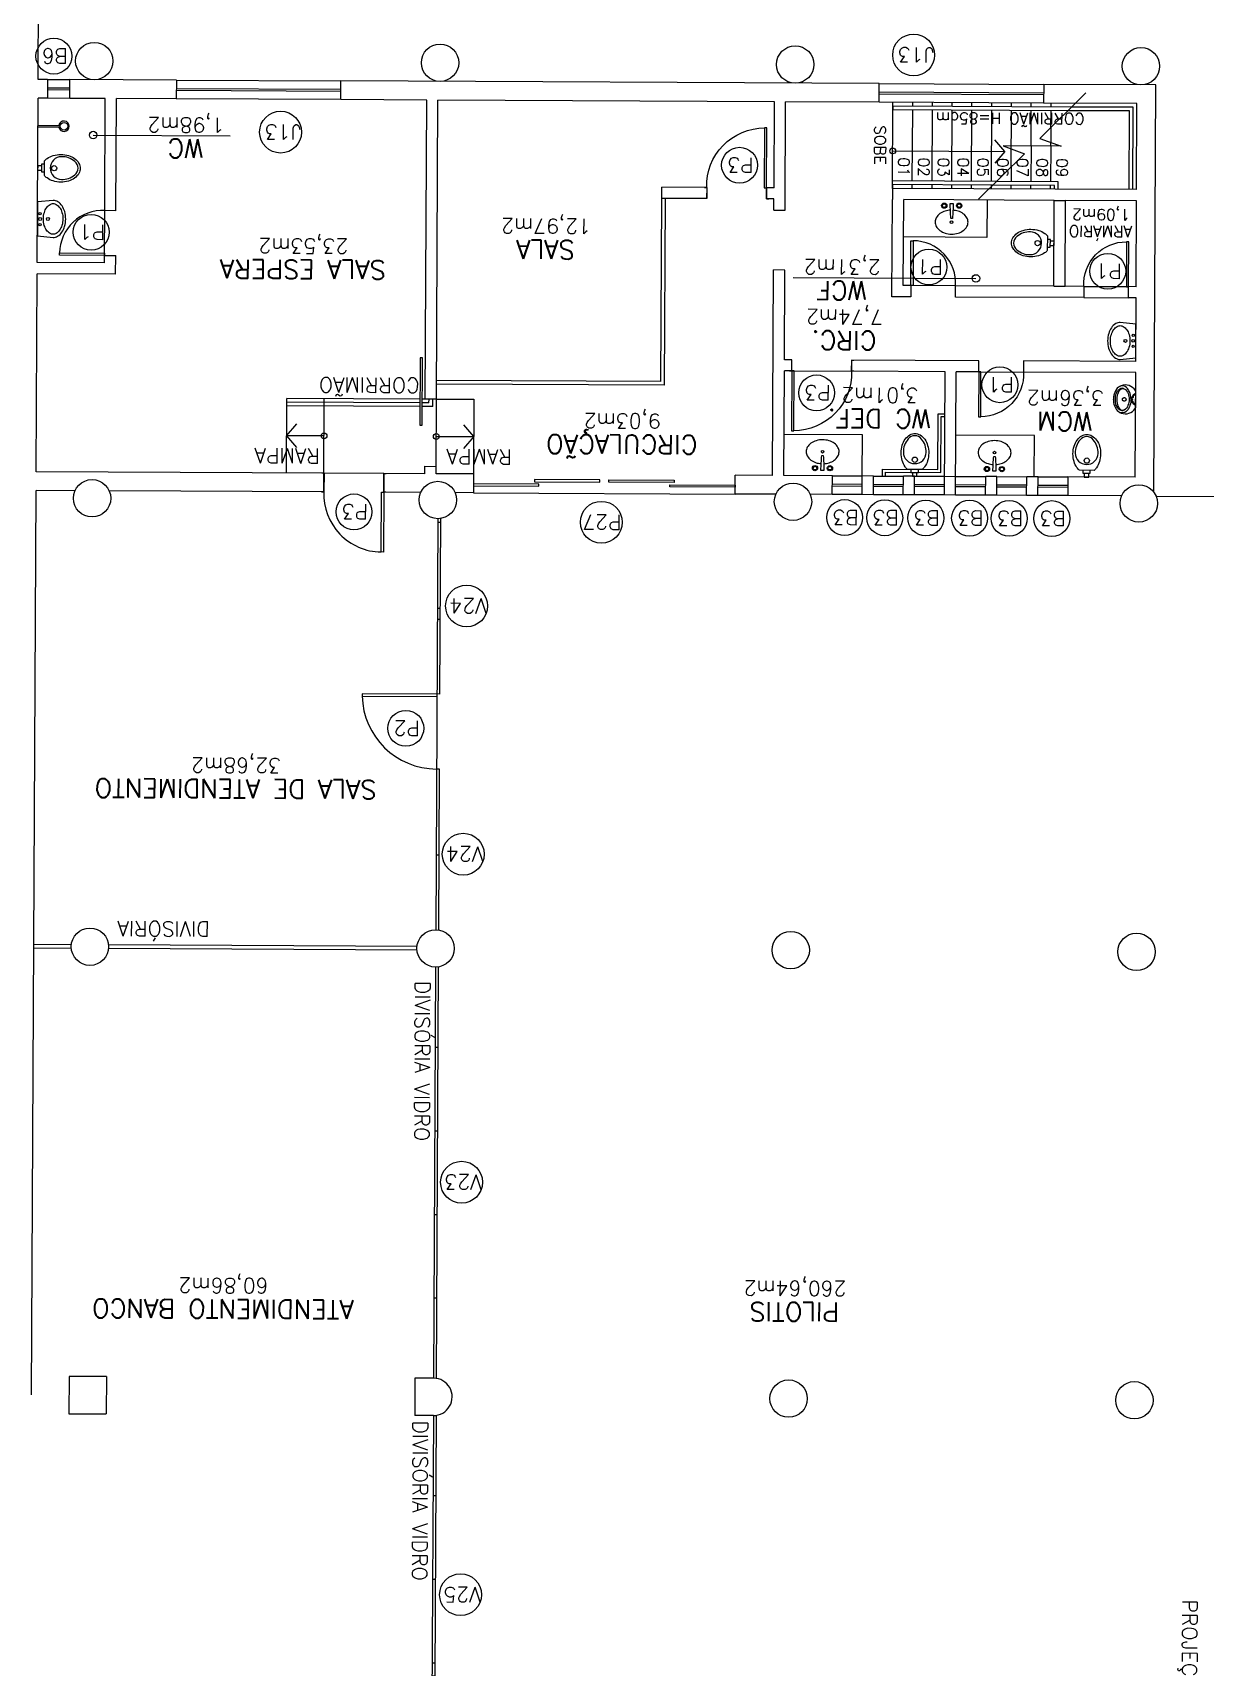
# Model space of a CAD drawing. Extents: x -1057 to 3416, y -340 to 4111.
# Drawn here: x 358.67 to 374.35, y -286.98 to -265.11 of the extents above; entities that cross this region are included whole.
import ezdxf
from ezdxf.enums import TextEntityAlignment as Align

# ---------------------------------------------------------------- set-up
doc = ezdxf.new("R2010")
doc.units = 0
doc.header["$LTSCALE"] = 50
for name, pattern in [('CONTINU', [0]), ('DASHDOT', [1, 0.5, -0.25, 0, -0.25]), ('HIDDEN', [9.525, 6.35, -3.175])]:
    doc.linetypes.add(name, pattern=pattern)
doc.layers.add('0.1', color=8, linetype='Continuous', lineweight=13)
doc.styles.add('80X50', font='romans.shx')
doc.styles.get("Standard").update_dxf_attribs({"font": 'romans.shx'})

# ---------------------------------------------------------------- blocks, each defined once
blk = doc.blocks.new('P80')
for points in [[(0, 0.86), (0, 0.83), (0.15, 0.83), (0.15, 0.86)], [(0, 0), (0, 0.03), (0.15, 0.03), (0.15, 0)]]:
    blk.add_lwpolyline(points)
blk.add_lwpolyline([(-0.8, 0.06), (0, 0.06), (0, 0.03), (-0.8, 0.03)], close=True)
at = {"color": 8}
blk.add_arc((-0.025, 0.056), 0.775, 88.1408, 179.6698, dxfattribs=at)
blk = doc.blocks.new('P80 - parede 25cm')
for points in [[(-0.03, -0.125), (0, -0.125), (0, 0.125), (-0.03, 0.125)], [(0.83, -0.125), (0.8, -0.125), (0.8, 0.125), (0.83, 0.125)]]:
    blk.add_lwpolyline(points)
blk.add_lwpolyline([(0.77, -0.925), (0.77, -0.125), (0.8, -0.125), (0.8, -0.925)], close=True)
at = {"color": 8}
blk.add_arc((0.774, -0.15), 0.775, 178.1408, 269.6698, dxfattribs=at)
blk = doc.blocks.new('P60')
at = {"color": 252}
blk.add_lwpolyline([(-0.6, 0.06), (0, 0.06), (0, 0.03), (-0.6, 0.03)], close=True, dxfattribs=at)
at = {"color": 8}
blk.add_arc((-0.029, 0.06), 0.571, 87.1025, 180, dxfattribs=at)
blk = doc.blocks.new('Chuveiro')
at = {"lineweight": -2}
for p, q in [((-0.28, 0), (-0.301, 0)), ((0, 0), (-0.28, 0)), ((-0.28, -0.02), (-0.301, -0.02)), ((0, -0.02), (-0.28, -0.02))]:
    blk.add_line(p, q, dxfattribs=at)
at = {"color": 8, "lineweight": -2}
blk.add_circle((-0.35, -0.01), 0.05, dxfattribs=at)
at = {"lineweight": -2}
blk.add_arc((-0.35, -0.01), 0.07, 8.2132, 351.7868, dxfattribs=at)
blk = doc.blocks.new('Vaso')
for points in [[(0.03, -0.05), (0.03, 0), (-0.03, 0), (-0.03, -0.05)], [(0.05, -0.09), (0.05, -0.05), (-0.05, -0.05), (-0.05, -0.09)]]:
    blk.add_lwpolyline(points)
for points in [[(0.183, -0.31, -0.071776), (0.168, -0.413, -0.083144), (0.129, -0.494, -0.106699), (0.065, -0.552, -0.132564), (-0.002, -0.57, -0.132564), (-0.069, -0.552, -0.106699), (-0.133, -0.494, -0.083144), (-0.172, -0.413, -0.071776), (-0.187, -0.31, -0.071776), (-0.172, -0.207, -0.083144), (-0.133, -0.126, -0.060171), (-0.1, -0.09), (0.096, -0.09, -0.060171), (0.129, -0.126, -0.083144), (0.168, -0.207, -0.071776)], [(-0.088, -0.497, 0.2474), (0, -0.541, 0.2474), (0.088, -0.497, 0.197858), (0.152, -0.318, 0.418329), (0, -0.168, 0.418329), (-0.152, -0.318, 0.197858)]]:
    blk.add_lwpolyline(points, format="xyb", close=True)
blk.add_circle((-0.002, -0.22), 0.0352)
blk = doc.blocks.new('Cuba-emp')
blk.add_lwpolyline([(0.21, 0.248), (0, 0.227), (0, -0.227), (0.21, -0.248, 0.137816), (0.271, -0.231, 0.107041), (0.329, -0.176, 0.080751), (0.364, -0.099, 0.068643), (0.378, -0.001, 0.068643), (0.364, 0.098, 0.080751), (0.329, 0.174, 0.107041), (0.271, 0.23, 0.115752), (0.21, 0.248)], format="xyb")
blk.add_lwpolyline([(0.21, 0.205, -0.131827), (0.25, 0.194, -0.106633), (0.297, 0.151, -0.083482), (0.328, 0.087, -0.072232), (0.341, 0, -0.072232), (0.328, -0.087, -0.083482), (0.297, -0.151, -0.106633), (0.25, -0.194, -0.131827), (0.21, -0.205, -0.131827), (0.17, -0.194, -0.106633), (0.123, -0.151, -0.083482), (0.092, -0.087, -0.072232), (0.079, 0, -0.072232), (0.092, 0.087, -0.083482), (0.123, 0.151, -0.106633), (0.17, 0.194, -0.131827)], format="xyb", close=True)
for centre, radius in [((0.037, -0.002), 0.0193), ((0.037, -0.002), 0.0193), ((0.036, 0.071), 0.0155), ((0.14, -0.001), 0.0198), ((0.036, -0.076), 0.0155)]:
    blk.add_circle(centre, radius)
blk = doc.blocks.new('Cuba')
blk.add_lwpolyline([(0.001, 0.05), (-0.007, 0.05, -0.389688), (-0.009, 0.052, -0.017234), (-0.019, 0.248, -0.418769), (-0.017, 0.25), (0.001, 0.25), (0.019, 0.25, -0.418769), (0.021, 0.248, -0.017234), (0.011, 0.052, -0.389688), (0.009, 0.05)], format="xyb", close=True)
blk.add_lwpolyline([(-0.016, 0.16, 0.059592), (-0.087, 0.147, 0.084248), (-0.156, 0.113, 0.106469), (-0.205, 0.058, 0.130159), (-0.22, 0, 0.130159), (-0.205, -0.058, 0.106469), (-0.156, -0.113, 0.084248), (-0.087, -0.147, 0.073281), (0, -0.16, 0.073281), (0.087, -0.147, 0.084248), (0.156, -0.113, 0.106469), (0.205, -0.058, 0.130159), (0.22, 0, 0.130159), (0.205, 0.058, 0.106469), (0.156, 0.113, 0.084248), (0.087, 0.147, 0.058268), (0.018, 0.159, 0.073281)], format="xyb")
for centre, radius in [((-0.099, 0.22), 0.035), ((0.101, 0.22), 0.035), ((0, 0), 0.0175)]:
    blk.add_circle(centre, radius)
at = {"color": 8}
for centre, radius in [((-0.099, 0.22), 0.025), ((-0.099, 0.22), 0.024), ((0.101, 0.22), 0.025), ((0.101, 0.22), 0.024)]:
    blk.add_circle(centre, radius, dxfattribs=at)
blk = doc.blocks.new('MIC')
for p, q in [((0, 0), (0, 0.111)), ((0.294, 0.002), (0.294, 0)), ((0, -0.112), (0, 0)), ((0.294, 0), (0.294, -0.002))]:
    blk.add_line(p, q)
for points in [[(0, 0.053, -0.473116), (0.005, 0.056), (0.025, 0.051, -0.362542), (0.031, 0.043), (0.033, 0.028, 0.564769), (0.039, 0.023)], [(0.002, 0.08), (0.034, 0.057, -0.1805), (0.041, 0.045), (0.043, 0.032, 0.35029), (0.049, 0.026, -0.252034), (0.063, 0.019)], [(0.064, 0.016, -0.100603), (0.082, 0.1, -0.114611), (0.123, 0.161, -0.309836), (0.21, 0.175, -0.309836)], [(0.161, -0.146), (0.165, -0.147, 0.189039), (0.197, -0.145, 0.189014), (0.26, -0.08, 0.116802), (0.275, 0, 0.116802), (0.26, 0.08, 0.189014), (0.197, 0.145, 0.189039), (0.165, 0.147), (0.161, 0.146)], [(0, -0.053, 0.473116), (0.005, -0.056), (0.025, -0.052, 0.362542), (0.031, -0.043), (0.033, -0.029, -0.564769), (0.039, -0.023)], [(0.002, -0.081), (0.034, -0.057, 0.1805), (0.041, -0.046), (0.043, -0.032, -0.35029), (0.049, -0.026, 0.252034), (0.063, -0.02)], [(0.064, -0.016, 0.100603), (0.082, -0.1, 0.114611), (0.123, -0.161, 0.309836), (0.21, -0.175, 0.309836)]]:
    blk.add_lwpolyline(points, format="xyb")
blk.add_lwpolyline([(0.247, 0), (0.247, -0.008, -0.102017), (0.231, -0.09, -0.100634), (0.2, -0.137, -0.31043), (0.159, -0.144, -0.029837), (0.153, -0.143, -0.193887), (0.101, -0.08, -0.096635), (0.085, 0, -0.096635), (0.101, 0.08, -0.193887), (0.153, 0.142, -0.029837), (0.159, 0.144, -0.31043), (0.2, 0.137, -0.100634), (0.231, 0.09, -0.102017), (0.247, 0.008)], format="xyb", close=True)
blk.add_circle((0.046, 0), 0.0075)
at = {"linetype": 'DASHDOT'}
blk.add_circle((0.152, 0), 0.024, dxfattribs=at)
for centre, radius, start, end in [((0.014, 0.111), 0.0142, 142.0649, 179.055), ((0.138, 0.032), 0.161, 69.9635, 146.7254), ((0.046, 0), 0.024, 251.9674, 108.0326), ((0.139, 0.048), 0.146, 35.2589, 68.1534), ((0.035, -0.011), 0.264, 26.2626, 32.6613), ((-0.029, -0.043), 0.336, 21.0674, 26.2626), ((0.16, 0.03), 0.134, 1.8451, 21.0674), ((-0.722, 0.002), 1.016, 360, 1.8451), ((0.014, -0.111), 0.0142, 180.945, 217.9351), ((0.138, -0.032), 0.161, 213.2746, 290.0365), ((0.139, -0.048), 0.146, 291.8466, 324.7411), ((0.035, 0.011), 0.264, 327.3387, 333.7374), ((-0.029, 0.043), 0.336, 333.7374, 338.9326), ((0.16, -0.03), 0.134, 338.9326, 358.1549), ((-0.722, -0.002), 1.016, 358.1549, 360)]:
    blk.add_arc(centre, radius, start, end)
blk = doc.blocks.new('ÁREA')
for p in [(0.00005, 0.00376), (0, 0)]:
    blk.add_attdef('COMPARTIMENTO', text='', height=0.0025).set_placement(p, align=Align.CENTER)
at = {"color": 1}
for p in [(-0.00005, -0.00376), (-0.0001, -0.00752)]:
    blk.add_attdef('ÁREA', text='', height=0.002, dxfattribs=at).set_placement(p, align=Align.CENTER)

msp = doc.modelspace()

# ---------------------------------------------------------------- linework, layer by layer
at = {"layer": '0.1', "color": 7}
for p, q in [((358.742, -265.735), (358.749, -264.336)), ((358.868, -265.736), (358.742, -265.735)), ((358.868, -265.736), (358.867, -265.986)), ((359.167, -265.988), (359.168, -265.738)), ((360.592, -265.745), (359.168, -265.738)), ((360.592, -265.745), (360.59, -265.995)), ((362.79, -266.005), (362.792, -265.755)), ((369.992, -265.791), (362.792, -265.755)), ((369.99, -266.041), (369.992, -265.791)), ((372.192, -265.802), (372.19, -266.052)), ((373.692, -265.809), (372.192, -265.802)), ((373.665, -271.259), (373.692, -265.809)), ((358.73, -268.185), (358.741, -265.985)), ((358.867, -265.986), (358.741, -265.985)), ((359.64, -265.99), (359.167, -265.988)), ((359.633, -267.49), (359.64, -265.99)), ((359.783, -267.491), (359.79, -265.991)), ((360.59, -265.995), (359.79, -265.991)), ((363.94, -266.011), (362.79, -266.005)), ((363.921, -270.011), (363.94, -266.011)), ((364.071, -270.012), (364.09, -266.012)), ((368.59, -266.034), (364.09, -266.012)), ((368.585, -267.184), (368.59, -266.034)), ((368.733, -267.485), (368.74, -266.035)), ((369.99, -266.041), (368.74, -266.035)), ((373.44, -266.058), (372.19, -266.052)), ((373.435, -267.208), (373.44, -266.058)), ((367.084, -267.327), (367.085, -267.177)), ((367.685, -267.18), (367.085, -267.177)), ((367.685, -267.18), (367.684, -267.33)), ((368.484, -267.334), (368.485, -267.184)), ((368.585, -267.184), (368.485, -267.184)), ((373.435, -267.208), (370.17, -267.192)), ((367.684, -267.33), (367.084, -267.327)), ((368.584, -267.334), (368.484, -267.334)), ((368.583, -267.484), (368.584, -267.334)), ((368.583, -267.484), (368.733, -267.485)), ((370.163, -268.642), (370.17, -267.342)), ((370.314, -268.493), (370.32, -267.343)), ((372.334, -267.353), (370.32, -267.343)), ((372.328, -268.503), (372.334, -267.353)), ((372.478, -268.503), (372.484, -267.353)), ((373.434, -267.358), (372.484, -267.353)), ((373.428, -268.508), (373.434, -267.358)), ((359.783, -267.491), (359.633, -267.49)), ((359.63, -268.19), (359.63, -268.09)), ((359.63, -268.09), (359.78, -268.091)), ((359.779, -268.341), (359.78, -268.091)), ((358.716, -270.985), (358.729, -268.335)), ((359.779, -268.341), (358.729, -268.335)), ((359.63, -268.19), (358.73, -268.185)), ((368.566, -271.034), (368.579, -268.284)), ((368.729, -268.285), (368.579, -268.284)), ((368.723, -269.485), (368.729, -268.285)), ((370.414, -268.493), (370.314, -268.493)), ((370.414, -268.493), (370.413, -268.643)), ((371.013, -268.646), (371.014, -268.496)), ((372.328, -268.503), (371.014, -268.496)), ((372.728, -268.504), (372.478, -268.503)), ((372.728, -268.504), (372.728, -268.654)), ((373.428, -268.508), (373.328, -268.507)), ((373.328, -268.657), (373.328, -268.507)), ((370.413, -268.643), (370.163, -268.642)), ((372.728, -268.654), (371.013, -268.646)), ((373.428, -268.658), (373.328, -268.657)), ((373.423, -269.508), (373.428, -268.658)), ((368.716, -271.035), (368.723, -269.635)), ((368.823, -269.485), (368.723, -269.485)), ((368.823, -269.635), (368.723, -269.635)), ((368.823, -269.635), (368.823, -269.485)), ((371.323, -269.498), (369.623, -269.489)), ((369.623, -269.489), (369.623, -269.639)), ((370.873, -269.645), (369.623, -269.639)), ((370.864, -271.295), (370.873, -269.645)), ((371.014, -271.296), (371.023, -269.646)), ((371.323, -269.648), (371.023, -269.646)), ((371.323, -269.648), (371.323, -269.498)), ((373.423, -269.508), (371.923, -269.501)), ((371.923, -269.501), (371.923, -269.651)), ((373.423, -269.658), (371.923, -269.651)), ((373.416, -271.058), (373.423, -269.658)), ((364.071, -270.012), (363.921, -270.011)), ((363.916, -271.011), (363.916, -270.911)), ((363.916, -270.911), (364.066, -270.912)), ((364.066, -271.012), (364.066, -270.912)), ((362.566, -271.004), (358.716, -270.985)), ((362.566, -271.004), (362.565, -271.254)), ((363.366, -271.008), (363.365, -271.258)), ((363.916, -271.011), (363.366, -271.008)), ((364.566, -271.014), (364.066, -271.012)), ((364.566, -271.014), (364.565, -271.264)), ((368.065, -271.282), (368.066, -271.032)), ((368.566, -271.034), (368.066, -271.032)), ((369.366, -271.038), (368.716, -271.035)), ((369.364, -271.288), (369.366, -271.038)), ((369.764, -271.29), (369.766, -271.04)), ((369.916, -271.041), (369.766, -271.04)), ((369.914, -271.291), (369.916, -271.041)), ((370.314, -271.293), (370.316, -271.043)), ((370.466, -271.043), (370.316, -271.043)), ((370.464, -271.293), (370.466, -271.043)), ((370.866, -271.045), (371.016, -271.046)), ((371.414, -271.298), (371.416, -271.048)), ((371.566, -271.049), (371.416, -271.048)), ((371.564, -271.299), (371.566, -271.049)), ((371.964, -271.301), (371.966, -271.051)), ((372.116, -271.052), (371.966, -271.051)), ((372.114, -271.302), (372.116, -271.052)), ((372.516, -271.053), (372.514, -271.303)), ((373.416, -271.058), (372.516, -271.053)), ((358.655, -283.335), (358.715, -271.235)), ((359.235, -271.238), (358.715, -271.235)), ((362.565, -271.254), (359.694, -271.24)), ((363.86, -271.261), (363.365, -271.258)), ((364.565, -271.264), (364.319, -271.263)), ((368.61, -271.284), (368.065, -271.282)), ((369.364, -271.288), (369.069, -271.286)), ((369.914, -271.291), (369.764, -271.29)), ((370.464, -271.293), (370.314, -271.293)), ((371.014, -271.296), (370.864, -271.295)), ((371.564, -271.299), (371.414, -271.298)), ((372.114, -271.302), (371.964, -271.301)), ((373.235, -271.307), (372.514, -271.303)), ((359.156, -283.088), (359.154, -283.588)), ((359.656, -283.09), (359.156, -283.088)), ((359.656, -283.09), (359.654, -283.59)), ((363.781, -283.111), (363.779, -283.611)), ((364.031, -283.112), (363.781, -283.111)), ((359.154, -283.588), (359.654, -283.59)), ((364.029, -283.612), (363.779, -283.611))]:
    msp.add_line(p, q, dxfattribs=at)
at = {"layer": '0.1', "color": 8}
for p, q in [((358.867, -265.846), (359.167, -265.848)), ((359.167, -265.878), (358.867, -265.876)), ((358.868, -265.736), (359.168, -265.738)), ((360.591, -265.855), (362.791, -265.865)), ((362.791, -265.895), (360.591, -265.885)), ((360.592, -265.745), (362.792, -265.755)), ((369.991, -265.901), (372.191, -265.912)), ((372.191, -265.942), (369.991, -265.931)), ((369.992, -265.791), (372.192, -265.802)), ((359.167, -265.988), (358.867, -265.986)), ((362.79, -266.005), (360.59, -265.995)), ((372.19, -266.052), (369.99, -266.041)), ((372.565, -266.104), (370.176, -266.092)), ((370.176, -266.092), (370.176, -266.142)), ((372.515, -266.153), (370.176, -266.142)), ((371.673, -266.699), (371.539, -266.541)), ((370.173, -266.692), (371.673, -266.699)), ((371.673, -266.699), (371.537, -266.856)), ((370.171, -267.142), (370.17, -267.342)), ((371.56, -267.099), (370.171, -267.092)), ((371.51, -267.148), (370.171, -267.142)), ((367.072, -269.777), (367.084, -267.327)), ((367.122, -269.827), (367.134, -267.327)), ((371.434, -267.348), (371.431, -267.848)), ((372.334, -267.353), (372.484, -267.353)), ((359.63, -268.09), (359.633, -267.49)), ((371.431, -267.848), (370.317, -267.843)), ((371.014, -268.496), (370.414, -268.493)), ((372.328, -268.503), (372.478, -268.503)), ((372.728, -268.504), (373.328, -268.507)), ((368.823, -269.635), (369.623, -269.639)), ((371.323, -269.648), (371.923, -269.651)), ((367.072, -269.777), (364.072, -269.762)), ((367.122, -269.827), (364.072, -269.812)), ((362.064, -271.002), (362.069, -270.002)), ((363.85, -270.111), (362.068, -270.102)), ((363.851, -270.011), (362.069, -270.002)), ((363.85, -270.061), (362.069, -270.052)), ((362.564, -271.004), (362.569, -270.004)), ((363.97, -270.061), (363.88, -270.061)), ((363.921, -270.011), (363.881, -270.011)), ((363.97, -270.061), (363.971, -270.011)), ((364.02, -270.112), (364.021, -270.012)), ((364.066, -270.912), (364.071, -270.012)), ((364.071, -270.012), (364.571, -270.014)), ((364.571, -270.014), (364.566, -271.014)), ((364.02, -270.112), (363.88, -270.111)), ((370.776, -270.955), (370.78, -270.207)), ((370.78, -270.207), (370.87, -270.207)), ((370.816, -270.995), (370.82, -270.247)), ((370.82, -270.247), (370.87, -270.247)), ((362.066, -270.502), (362.202, -270.345)), ((362.566, -270.504), (362.066, -270.502)), ((362.066, -270.502), (362.2, -270.66)), ((364.068, -270.512), (364.568, -270.514)), ((364.568, -270.514), (364.433, -270.671)), ((364.568, -270.514), (364.434, -270.356)), ((369.768, -270.49), (368.718, -270.485)), ((369.766, -271.04), (369.768, -270.49)), ((372.068, -270.501), (371.018, -270.496)), ((372.066, -271.051), (372.068, -270.501)), ((370.032, -270.951), (370.031, -271.041)), ((370.032, -270.951), (370.776, -270.955)), ((363.366, -271.008), (362.566, -271.004)), ((369.365, -271.148), (369.765, -271.15)), ((369.765, -271.18), (369.365, -271.178)), ((369.366, -271.038), (369.766, -271.04)), ((369.915, -271.151), (370.315, -271.153)), ((370.315, -271.183), (369.915, -271.181)), ((369.916, -271.041), (370.316, -271.043)), ((370.072, -270.991), (370.071, -271.041)), ((370.072, -270.991), (370.816, -270.995)), ((370.465, -271.153), (370.865, -271.155)), ((370.865, -271.185), (370.465, -271.183)), ((370.466, -271.043), (370.866, -271.045)), ((371.015, -271.156), (371.415, -271.158)), ((371.415, -271.188), (371.015, -271.186)), ((371.016, -271.046), (371.416, -271.048)), ((371.565, -271.159), (371.965, -271.161)), ((371.965, -271.191), (371.565, -271.189)), ((371.566, -271.049), (371.966, -271.051)), ((372.115, -271.162), (372.515, -271.163)), ((372.515, -271.193), (372.115, -271.192)), ((372.116, -271.052), (372.516, -271.053)), ((364.565, -271.264), (368.065, -271.282)), ((369.764, -271.29), (369.364, -271.288)), ((370.314, -271.293), (369.914, -271.291)), ((370.864, -271.295), (370.464, -271.293)), ((371.414, -271.298), (371.014, -271.296)), ((371.964, -271.301), (371.564, -271.299)), ((372.514, -271.303), (372.114, -271.302)), ((364.088, -271.612), (364.061, -277.112)), ((364.128, -271.662), (364.088, -271.662)), ((364.101, -277.115), (364.111, -274.962)), ((359.186, -277.313), (358.685, -277.31)), ((363.811, -277.336), (359.683, -277.315)), ((359.186, -277.363), (358.684, -277.36)), ((363.811, -277.386), (359.683, -277.365)), ((364.058, -277.612), (364.031, -283.112)), ((364.071, -283.115), (364.098, -277.609)), ((364.029, -283.612), (364.007, -287.962))]:
    msp.add_line(p, q, dxfattribs=at)
at = {"layer": '0.1', "color": 8, "linetype": 'CONTINU'}
for p, q in [((370.17, -267.192), (370.176, -266.042)), ((370.435, -267.093), (370.44, -266.143)), ((370.44, -266.093), (370.44, -266.043)), ((370.699, -267.094), (370.704, -266.144)), ((370.704, -266.094), (370.705, -266.044)), ((370.964, -267.096), (370.968, -266.146)), ((370.969, -266.096), (370.969, -266.046)), ((371.228, -267.097), (371.233, -266.147)), ((371.233, -266.097), (371.233, -266.047)), ((371.492, -267.098), (371.497, -266.148)), ((371.497, -266.098), (371.497, -266.048)), ((371.758, -266.903), (371.761, -266.15)), ((371.762, -266.1), (371.762, -266.05)), ((372.023, -266.626), (372.026, -266.151)), ((372.026, -266.101), (372.026, -266.051)), ((372.289, -266.377), (372.29, -266.152)), ((372.29, -266.102), (372.29, -266.052)), ((359.479, -266.479), (361.309, -266.488)), ((372.288, -266.627), (372.288, -266.578)), ((370.435, -267.193), (370.435, -267.143)), ((370.699, -267.194), (370.699, -267.144)), ((370.963, -267.196), (370.964, -267.146)), ((371.228, -267.197), (371.228, -267.147)), ((371.492, -267.198), (371.492, -267.148)), ((371.756, -267.2), (371.756, -267.15)), ((372.02, -267.201), (372.021, -267.151)), ((372.285, -267.202), (372.285, -267.152)), ((368.839, -268.385), (371.286, -268.397)), ((373.694, -271.309), (374.664, -271.314))]:
    msp.add_line(p, q, dxfattribs=at)
at = {"layer": '0.1', "color": 8, "linetype": 'DASHDOT', "ltscale": 0.2}
for p, q in [((373.34, -266.157), (372.515, -266.153)), ((373.39, -266.108), (372.565, -266.104)), ((373.335, -267.207), (373.34, -266.157)), ((373.385, -267.208), (373.39, -266.108)), ((372.289, -266.377), (372.288, -266.578)), ((372.023, -266.626), (372.021, -267.101)), ((372.288, -266.627), (372.285, -267.102)), ((371.758, -266.903), (371.757, -267.1)), ((372.335, -267.153), (371.51, -267.148)), ((372.385, -267.103), (371.56, -267.099)), ((372.335, -267.203), (372.335, -267.153)), ((372.385, -267.203), (372.385, -267.103))]:
    msp.add_line(p, q, dxfattribs=at)
at = {"layer": '0.1', "color": 8, "linetype": 'HIDDEN', "ltscale": 0.02}
msp.add_line((372.728, -268.654), (373.328, -268.657), dxfattribs=at)
at = {"layer": '0.1', "color": 8}
for points in [[(372.757, -265.914), (372.141, -266.523), (372.424, -266.628), (371.651, -266.624), (371.934, -266.729), (371.318, -267.338)], [(364.116, -273.962), (364.128, -271.609)], [(364.122, -272.812), (364.082, -272.812)], [(364.116, -273.962), (363.076, -273.957), (363.076, -273.987), (364.076, -273.992)], [(364.111, -274.962), (364.071, -274.962)], [(364.106, -276.112), (364.066, -276.112)], [(364.053, -278.682), (364.093, -278.682)], [(364.047, -279.802), (364.087, -279.802)], [(364.042, -280.922), (364.082, -280.922)], [(364.076, -282.042), (364.036, -282.042)], [(364.011, -287.094), (364.051, -287.094), (364.069, -283.609)], [(364.023, -284.682), (364.063, -284.682)], [(364.018, -285.802), (364.058, -285.802)], [(364.012, -286.922), (364.052, -286.922)]]:
    msp.add_lwpolyline(points, dxfattribs=at)
for points in [[(363.883, -269.461), (363.853, -269.461), (363.849, -270.361), (363.879, -270.361)], [(365.44, -271.149), (364.565, -271.144), (364.565, -271.174), (365.44, -271.179)], [(366.255, -271.093), (365.38, -271.088), (365.38, -271.118), (366.255, -271.123)], [(367.25, -271.128), (366.375, -271.123), (366.375, -271.093), (367.25, -271.098)], [(368.065, -271.192), (367.19, -271.187), (367.19, -271.157), (368.065, -271.162)]]:
    msp.add_lwpolyline(points, close=True, dxfattribs=at)
for centre, radius in [((358.953, -265.423), 0.24), ((370.452, -265.408), 0.28), ((361.985, -266.44), 0.28), ((368.124, -266.883), 0.24), ((370.173, -266.692), 0.0387), ((359.452, -267.78), 0.24), ((370.657, -268.245), 0.24), ((373.049, -268.302), 0.24), ((371.606, -269.82), 0.24), ((369.155, -269.929), 0.24), ((362.566, -270.504), 0.0387), ((364.068, -270.512), 0.0387), ((362.967, -271.521), 0.24), ((366.275, -271.66), 0.28), ((369.53, -271.597), 0.24), ((370.066, -271.6), 0.24), ((370.616, -271.603), 0.24), ((371.201, -271.605), 0.24), ((371.73, -271.608), 0.24), ((372.301, -271.611), 0.24), ((364.473, -272.78), 0.28), ((363.66, -274.417), 0.24), ((364.428, -276.101), 0.28), ((364.406, -280.49), 0.28), ((364.392, -286.009), 0.28)]:
    msp.add_circle(centre, radius, dxfattribs=at)
at = {"layer": '0.1', "color": 7}
for centre in [(359.493, -265.489), (364.118, -265.512), (368.868, -265.535), (373.493, -265.558), (359.464, -271.339), (364.089, -271.362), (368.839, -271.385), (373.464, -271.408), (359.435, -277.339), (364.059, -277.362), (368.809, -277.385), (373.434, -277.408), (368.78, -283.385), (373.405, -283.408)]:
    msp.add_circle(centre, 0.25, dxfattribs=at)
at = {"layer": '0.1', "color": 8, "linetype": 'CONTINU'}
for centre in [(359.479, -266.479), (371.286, -268.397)]:
    msp.add_circle(centre, 0.0498, dxfattribs=at)
at = {"layer": '0.1', "color": 8}
for start, end in [(87.425, 89.7175), (181.4366, 269.7175)]:
    msp.add_arc((364.076, -273.962), 1, start, end, dxfattribs=at)
at = {"layer": '0.1', "color": 7}
msp.add_arc((364.03, -283.362), 0.25, 269.7175, 89.7175, dxfattribs=at)

# ---------------------------------------------------------------- block references
at = {"layer": '0.1', "color": 8}
for name, p, rotation in [('Chuveiro', (358.739, -266.37), 179.7174815060635), ('Vaso', (358.736, -266.92), 89.71748150606336), ('Cuba-emp', (358.733, -267.6), 359.7174815060635), ('P60', (359.63, -268.12), 359.7174815060635), ('Cuba', (370.96, -267.644), 359.7174815060635), ('P60', (370.384, -268.493), 269.7174815060636), ('Vaso', (372.331, -267.928), 269.7174815060636), ('Cuba-emp', (373.425, -269.235), 179.7174815060635), ('MIC', (373.421, -270.017), 179.7174815060635), ('Vaso', (370.466, -271.043), 179.7174815060635), ('Vaso', (372.765, -271.055), 179.7174815060635), ('Cuba', (369.235, -270.716), 179.7174815060635), ('Cuba', (371.535, -270.728), 179.7174815060635)]:
    msp.add_blockref(name, p, dxfattribs=dict(at, rotation=rotation))
ref = msp.add_blockref('ÁREA', (360.713, -266.533), dxfattribs=dict(at, xscale=133.3333333333334, yscale=133.3333333333334, zscale=133.3333333333334, rotation=179.7174815060635))
ref.add_attrib('COMPARTIMENTO', 'WC', dxfattribs={"layer": '0', "color": 3, "height": 0.25, "rotation": 179.7175}).set_placement((360.713, -266.533), align=Align.CENTER)
ref.add_attrib('ÁREA', '1,98m2', dxfattribs={"layer": '0', "color": 1, "height": 0.2, "rotation": 179.7175}).set_placement((360.722, -266.245), align=Align.CENTER)
at = {"layer": '0.1', "color": 8, "xscale": -1}
for name, p, rotation in [('P80', (368.515, -267.184), 89.7174815060634), ('P60', (373.358, -268.508), 89.7174815060634), ('P80', (368.793, -269.635), 269.7174815060636), ('P60', (371.293, -269.647), 269.7174815060636)]:
    msp.add_blockref(name, p, dxfattribs=dict(at, rotation=rotation))
at = {"layer": '0.1', "color": 8}
ref = msp.add_blockref('ÁREA', (372.953, -267.757), dxfattribs=dict(at, xscale=133.3333333333334, yscale=133.3333333333334, zscale=133.3333333333334, rotation=179.7174815060635))
ref.add_attrib('COMPARTIMENTO', 'ARMÁRIO', dxfattribs={"layer": '0', "color": 1, "height": 0.15, "rotation": 179.7175}).set_placement((372.953, -267.693), align=Align.CENTER)
ref.add_attrib('ÁREA', '1,09m2', dxfattribs={"layer": '0', "color": 1, "height": 0.15, "rotation": 179.7175}).set_placement((372.961, -267.47), align=Align.CENTER)
ref = msp.add_blockref('ÁREA', (365.529, -267.886), dxfattribs=dict(at, xscale=133.3333333333334, yscale=133.3333333333334, zscale=133.3333333333334, rotation=179.7174815060635))
ref.add_attrib('COMPARTIMENTO', 'SALA', dxfattribs={"layer": '0', "color": 3, "height": 0.25, "rotation": 179.7175}).set_placement((365.529, -267.886), align=Align.CENTER)
ref.add_attrib('ÁREA', '12,97m2', dxfattribs={"layer": '0', "color": 1, "height": 0.2, "rotation": 179.7175}).set_placement((365.538, -267.598), align=Align.CENTER)
ref = msp.add_blockref('ÁREA', (362.284, -268.151), dxfattribs=dict(at, xscale=133.3333333333334, yscale=133.3333333333334, zscale=133.3333333333334, rotation=179.7174815060635))
ref.add_attrib('COMPARTIMENTO', 'SALA ESPERA', dxfattribs={"layer": '0', "color": 3, "height": 0.25, "rotation": 179.7175}).set_placement((362.284, -268.151), align=Align.CENTER)
ref.add_attrib('ÁREA', '23,53m2', dxfattribs={"layer": '0', "color": 1, "height": 0.2, "rotation": 179.7175}).set_placement((362.292, -267.864), align=Align.CENTER)
ref = msp.add_blockref('ÁREA', (369.491, -268.433), dxfattribs=dict(at, xscale=133.3333333333334, yscale=133.3333333333334, zscale=133.3333333333334, rotation=179.7174815060635))
ref.add_attrib('COMPARTIMENTO', 'WCF', dxfattribs={"layer": '0', "color": 3, "height": 0.25, "rotation": 179.7175}).set_placement((369.491, -268.433), align=Align.CENTER)
ref.add_attrib('ÁREA', '2,31m2', dxfattribs={"layer": '0', "color": 1, "height": 0.2, "rotation": 179.7175}).set_placement((369.499, -268.145), align=Align.CENTER)
ref = msp.add_blockref('ÁREA', (369.522, -269.101), dxfattribs=dict(at, xscale=133.3333333333334, yscale=133.3333333333334, zscale=133.3333333333334, rotation=179.7174815060635))
ref.add_attrib('COMPARTIMENTO', 'CIRC.', dxfattribs={"layer": '0', "color": 3, "height": 0.25, "rotation": 179.7175}).set_placement((369.522, -269.101), align=Align.CENTER)
ref.add_attrib('ÁREA', '7,74m2', dxfattribs={"layer": '0', "color": 1, "height": 0.2, "rotation": 179.7175}).set_placement((369.53, -268.813), align=Align.CENTER)
ref = msp.add_blockref('ÁREA', (369.994, -270.149), dxfattribs=dict(at, xscale=133.3333333333334, yscale=133.3333333333334, zscale=133.3333333333334, rotation=179.7174815060635))
ref.add_attrib('COMPARTIMENTO', 'WC DEF.', dxfattribs={"layer": '0', "color": 3, "height": 0.25, "rotation": 179.7175}).set_placement((369.994, -270.149), align=Align.CENTER)
ref.add_attrib('ÁREA', '3,01m2', dxfattribs={"layer": '0', "color": 1, "height": 0.2, "rotation": 179.7175}).set_placement((370.003, -269.861), align=Align.CENTER)
ref = msp.add_blockref('ÁREA', (372.476, -270.185), dxfattribs=dict(at, xscale=133.3333333333334, yscale=133.3333333333334, zscale=133.3333333333334, rotation=179.7174815060635))
ref.add_attrib('COMPARTIMENTO', 'WCM', dxfattribs={"layer": '0', "color": 3, "height": 0.25, "rotation": 179.7175}).set_placement((372.476, -270.185), align=Align.CENTER)
ref.add_attrib('ÁREA', '3,36m2', dxfattribs={"layer": '0', "color": 1, "height": 0.2, "rotation": 179.7175}).set_placement((372.484, -269.897), align=Align.CENTER)
ref = msp.add_blockref('ÁREA', (366.549, -270.493), dxfattribs=dict(at, xscale=133.3333333333334, yscale=133.3333333333334, zscale=133.3333333333334, rotation=179.7174815060635))
ref.add_attrib('COMPARTIMENTO', 'CIRCULAÇÃO', dxfattribs={"layer": '0', "color": 3, "height": 0.25, "rotation": 179.7175}).set_placement((366.549, -270.493), align=Align.CENTER)
ref.add_attrib('ÁREA', '9,03m2', dxfattribs={"layer": '0', "color": 1, "height": 0.2, "rotation": 179.7175}).set_placement((366.557, -270.205), align=Align.CENTER)
at = {"layer": '0.1', "color": 7, "rotation": 359.7174815060635}
msp.add_blockref('P80 - parede 25cm', (362.565, -271.129), dxfattribs=at)
at = {"layer": '0.1', "color": 8}
ref = msp.add_blockref('ÁREA', (361.384, -275.101), dxfattribs=dict(at, xscale=133.3333333333334, yscale=133.3333333333334, zscale=133.3333333333334, rotation=179.7174815060635))
ref.add_attrib('COMPARTIMENTO', 'SALA DE ATENDIMENTO', dxfattribs={"layer": '0', "color": 3, "height": 0.25, "rotation": 179.7175}).set_placement((361.384, -275.101), align=Align.CENTER)
ref.add_attrib('ÁREA', '32,68m2', dxfattribs={"layer": '0', "color": 1, "height": 0.2, "rotation": 179.7175}).set_placement((361.392, -274.813), align=Align.CENTER)
ref = msp.add_blockref('ÁREA', (361.215, -282.061), dxfattribs=dict(at, xscale=133.3333333333334, yscale=133.3333333333334, zscale=133.3333333333334, rotation=179.7174815060635))
ref.add_attrib('COMPARTIMENTO', 'ATENDIMENTO BANCO', dxfattribs={"layer": '0', "color": 3, "height": 0.25, "rotation": 179.7175}).set_placement((361.215, -282.061), align=Align.CENTER)
ref.add_attrib('ÁREA', '60,86m2', dxfattribs={"layer": '0', "color": 1, "height": 0.2, "rotation": 179.7175}).set_placement((361.223, -281.773), align=Align.CENTER)
ref = msp.add_blockref('ÁREA', (368.859, -282.099), dxfattribs=dict(at, xscale=133.3333333333334, yscale=133.3333333333334, zscale=133.3333333333334, rotation=179.7174815060635))
ref.add_attrib('COMPARTIMENTO', 'PILOTIS', dxfattribs={"layer": '0', "color": 3, "height": 0.25, "rotation": 179.7175}).set_placement((368.859, -282.099), align=Align.CENTER)
ref.add_attrib('ÁREA', '260,64m2', dxfattribs={"layer": '0', "color": 1, "height": 0.2, "rotation": 179.7175}).set_placement((368.867, -281.811), align=Align.CENTER)

# ---------------------------------------------------------------- texts
at = {"layer": '0.1', "color": 7}
for s, rotation, p in [('B6', 179.7175, (359.144, -265.322)), ('J13', 179.7175, (370.723, -265.307)), ('J13', 179.7175, (362.256, -266.34)), ('P3', 179.7175, (368.315, -266.782)), ('P1', 179.7175, (359.643, -267.679)), ('P1', 179.7175, (370.848, -268.144)), ('P1', 179.7175, (373.24, -268.201)), ('CORRIMÃO', 179.7175, (363.845, -269.729)), ('P3', 179.7175, (369.346, -269.828)), ('P1', 179.7175, (371.797, -269.719)), ('RAMPA', 179.7175, (362.513, -270.673)), ('RAMPA', 179.7175, (365.081, -270.686)), ('P3', 179.7175, (363.158, -271.42)), ('P27', 179.7175, (366.547, -271.56)), ('B3', 179.7175, (369.721, -271.497)), ('B3', 179.7175, (370.257, -271.499)), ('B3', 179.7175, (370.807, -271.502)), ('B3', 179.7175, (371.392, -271.505)), ('B3', 179.7175, (371.921, -271.508)), ('B3', 179.7175, (372.492, -271.51)), ('V24', 179.7175, (364.744, -272.68)), ('P2', 179.7175, (363.851, -274.317)), ('V24', 179.7175, (364.699, -276.001)), ('DIVISÓRIA', 179.7175, (361.04, -277.003)), ('DIVISÓRIA VIDRO', 269.7175, (363.785, -277.798)), ('V23', 179.7175, (364.677, -280.39)), ('DIVISÓRIA VIDRO', 269.7175, (363.756, -283.679)), ('V25', 179.7175, (364.663, -285.909)), ('PROJEÇÃO PAV. SUPERIOR', 269.7175, (374.047, -286.073))]:
    msp.add_text(s, height=0.2, rotation=rotation, dxfattribs=at).set_placement(p)
at = {"layer": '0.1', "color": 7, "style": '80X50'}
for s, rotation, p in [('SOBE', 269.7175, (369.93, -266.349)), ('CORRIMÃO H=85cm', 179.7175, (372.739, -266.186)), ('01', 269.7175, (370.248, -266.778)), ('02', 269.7175, (370.513, -266.78)), ('03', 269.7175, (370.777, -266.781)), ('04', 269.7175, (371.041, -266.782)), ('05', 269.7175, (371.306, -266.784)), ('06', 269.7175, (371.57, -266.785)), ('07', 269.7175, (371.834, -266.786)), ('08', 269.7175, (372.098, -266.788)), ('09', 269.7175, (372.363, -266.789))]:
    msp.add_text(s, height=0.15, rotation=rotation, dxfattribs=at).set_placement(p)

doc.saveas('drawing.dxf')
